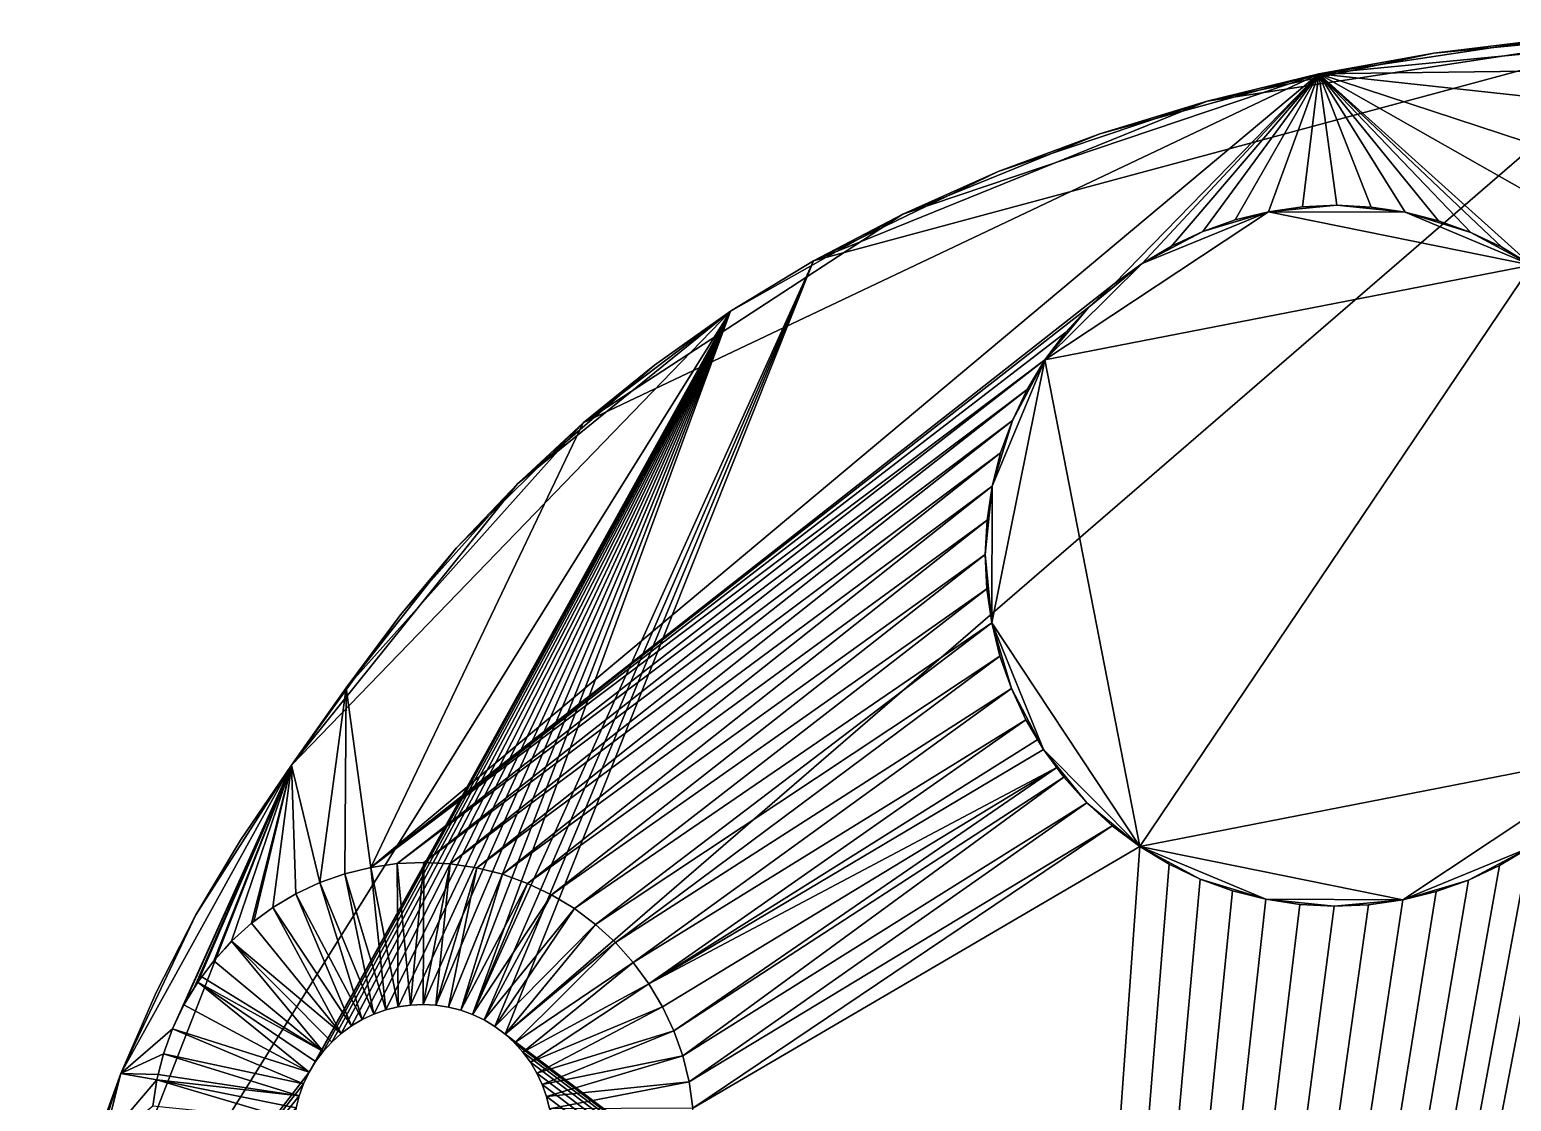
# Model space of a CAD drawing. Extents: x -90 to 90, y -51 to 49.
# Drawn here: x 2.58 to 20.13, y 36.53 to 49.22 of the extents above; entities that cross this region are included whole.
import ezdxf

# ---------------------------------------------------------------- set-up
doc = ezdxf.new("R2010")
doc.units = 0

msp = doc.modelspace()

# ---------------------------------------------------------------- linework, layer by layer
for points in [[(21.964, 49.2, 2), (11.864, 46.481, 2), (8.214, 37.324, 2)], [(21.964, 49.2, 2), (8.214, 37.324, 2), (69.427, -8.961, 2)], [(21.964, 49.2, 2), (16.529, 48.37, 2), (11.864, 46.481, 2)], [(21.964, 49.2, 2), (19.212, 48.941, 2), (16.529, 48.37, 2)], [(17.852, 48.694, 0), (20.596, 49.11, 0), (23.238, 49.218, 0)], [(17.852, 48.694, 0), (23.238, 49.218, 0), (26.754, 48.81, 0)], [(21.964, 49.2, 2), (20.596, 49.11, 2), (19.212, 48.941, 2)], [(17.852, 48.694, 0), (19.212, 48.941, 0), (20.596, 49.11, 0)], [(19.212, 48.941, 0), (19.212, 48.941, 2), (20.596, 49.11, 2)], [(19.212, 48.941, 0), (20.596, 49.11, 2), (20.596, 49.11, 0)], [(19.212, 48.941, 2), (17.852, 48.694, 2), (16.529, 48.37, 2)], [(17.852, 48.694, 0), (17.852, 48.694, 2), (19.212, 48.941, 2)], [(17.852, 48.694, 0), (19.212, 48.941, 2), (19.212, 48.941, 0)], [(17.852, 48.694, 0), (26.754, 48.81, 0), (31.527, 47.21, 0)], [(6.624, 39.299, 0), (9.14, 44.561, 0), (17.852, 48.694, 0)], [(15.428, 46.207, 0), (6.624, 39.299, 0), (17.852, 48.694, 0)], [(9.14, 44.561, 0), (12.923, 47.035, 0), (17.852, 48.694, 0)], [(12.923, 47.035, 0), (15.256, 47.983, 0), (17.852, 48.694, 0)], [(15.256, 47.983, 0), (16.529, 48.37, 0), (17.852, 48.694, 0)], [(15.756, 46.448, 0), (15.428, 46.207, 0), (17.852, 48.694, 0)], [(16.106, 46.656, 0), (15.756, 46.448, 0), (17.852, 48.694, 0)], [(16.475, 46.829, 0), (16.106, 46.656, 0), (17.852, 48.694, 0)], [(16.859, 46.965, 0), (16.475, 46.829, 0), (17.852, 48.694, 0)], [(16.529, 48.37, 0), (16.529, 48.37, 2), (17.852, 48.694, 2)], [(16.529, 48.37, 0), (17.852, 48.694, 2), (17.852, 48.694, 0)], [(17.255, 47.062, 0), (16.859, 46.965, 0), (17.852, 48.694, 0)], [(17.658, 47.12, 0), (17.255, 47.062, 0), (17.852, 48.694, 0)], [(18.065, 47.139, 0), (17.658, 47.12, 0), (17.852, 48.694, 0)], [(17.852, 48.694, 0), (31.527, 47.21, 0), (41.647, 40.879, 0)], [(17.852, 48.694, 0), (41.647, 40.879, 0), (54.503, 27.905, 0)], [(18.471, 47.117, 0), (18.065, 47.139, 0), (17.852, 48.694, 0)], [(18.874, 47.056, 0), (18.471, 47.117, 0), (17.852, 48.694, 0)], [(19.269, 46.956, 0), (18.874, 47.056, 0), (17.852, 48.694, 0)], [(19.652, 46.817, 0), (19.269, 46.956, 0), (17.852, 48.694, 0)], [(20.019, 46.641, 0), (19.652, 46.817, 0), (17.852, 48.694, 0)], [(20.368, 46.431, 0), (20.019, 46.641, 0), (17.852, 48.694, 0)], [(20.368, 46.431, 0), (17.852, 48.694, 0), (54.503, 27.905, 0)], [(16.529, 48.37, 2), (14.054, 47.537, 2), (11.864, 46.481, 2)], [(16.529, 48.37, 2), (15.256, 47.983, 2), (14.054, 47.537, 2)], [(15.256, 47.983, 0), (15.256, 47.983, 2), (16.529, 48.37, 2)], [(15.256, 47.983, 0), (16.529, 48.37, 2), (16.529, 48.37, 0)], [(12.923, 47.035, 0), (14.054, 47.537, 0), (15.256, 47.983, 0)], [(14.054, 47.537, 0), (14.054, 47.537, 2), (15.256, 47.983, 2)], [(14.054, 47.537, 0), (15.256, 47.983, 2), (15.256, 47.983, 0)], [(14.054, 47.537, 2), (12.923, 47.035, 2), (11.864, 46.481, 2)], [(12.923, 47.035, 0), (12.923, 47.035, 2), (14.054, 47.537, 2)], [(12.923, 47.035, 0), (14.054, 47.537, 2), (14.054, 47.537, 0)], [(9.14, 44.561, 0), (10.883, 45.886, 0), (12.923, 47.035, 0)], [(10.883, 45.886, 0), (11.864, 46.481, 0), (12.923, 47.035, 0)], [(11.864, 46.481, 0), (11.864, 46.481, 2), (12.923, 47.035, 2)], [(11.864, 46.481, 0), (12.923, 47.035, 2), (12.923, 47.035, 0)], [(14.607, 45.307, 0.2), (15.756, 46.448, 0.2), (17.255, 47.062, 0.2)], [(14.607, 45.307, 0.2), (17.255, 47.062, 0.2), (20.368, 46.431, 0.2)], [(15.756, 46.448, 0.2), (16.475, 46.829, 0.2), (17.255, 47.062, 0.2)], [(16.475, 46.829, 0.2), (16.859, 46.965, 0.2), (17.255, 47.062, 0.2)], [(17.255, 47.062, 0), (17.255, 47.062, 0.2), (16.859, 46.965, 0.2)], [(17.255, 47.062, 0), (16.859, 46.965, 0.2), (16.859, 46.965, 0)], [(17.255, 47.062, 0.2), (17.658, 47.12, 0.2), (18.065, 47.139, 0.2)], [(17.255, 47.062, 0.2), (18.065, 47.139, 0.2), (18.874, 47.056, 0.2)], [(17.658, 47.12, 0), (17.658, 47.12, 0.2), (17.255, 47.062, 0.2)], [(17.658, 47.12, 0), (17.255, 47.062, 0.2), (17.255, 47.062, 0)], [(17.255, 47.062, 0.2), (18.874, 47.056, 0.2), (20.368, 46.431, 0.2)], [(18.065, 47.139, 0), (18.065, 47.139, 0.2), (17.658, 47.12, 0.2)], [(18.065, 47.139, 0), (17.658, 47.12, 0.2), (17.658, 47.12, 0)], [(18.471, 47.117, 0), (18.471, 47.117, 0.2), (18.065, 47.139, 0.2)], [(18.471, 47.117, 0), (18.065, 47.139, 0.2), (18.065, 47.139, 0)], [(18.065, 47.139, 0.2), (18.471, 47.117, 0.2), (18.874, 47.056, 0.2)], [(18.874, 47.056, 0), (18.874, 47.056, 0.2), (18.471, 47.117, 0.2)], [(18.874, 47.056, 0), (18.471, 47.117, 0.2), (18.471, 47.117, 0)], [(19.269, 46.956, 0), (19.269, 46.956, 0.2), (18.874, 47.056, 0.2)], [(19.269, 46.956, 0), (18.874, 47.056, 0.2), (18.874, 47.056, 0)], [(18.874, 47.056, 0.2), (19.269, 46.956, 0.2), (19.652, 46.817, 0.2)], [(18.874, 47.056, 0.2), (19.652, 46.817, 0.2), (20.368, 46.431, 0.2)], [(16.859, 46.965, 0), (16.859, 46.965, 0.2), (16.475, 46.829, 0.2)], [(16.859, 46.965, 0), (16.475, 46.829, 0.2), (16.475, 46.829, 0)], [(19.652, 46.817, 0), (19.652, 46.817, 0.2), (19.269, 46.956, 0.2)], [(19.652, 46.817, 0), (19.269, 46.956, 0.2), (19.269, 46.956, 0)], [(15.756, 46.448, 0.2), (16.106, 46.656, 0.2), (16.475, 46.829, 0.2)], [(16.475, 46.829, 0), (16.475, 46.829, 0.2), (16.106, 46.656, 0.2)], [(16.475, 46.829, 0), (16.106, 46.656, 0.2), (16.106, 46.656, 0)], [(20.019, 46.641, 0), (20.019, 46.641, 0.2), (19.652, 46.817, 0.2)], [(20.019, 46.641, 0), (19.652, 46.817, 0.2), (19.652, 46.817, 0)], [(19.652, 46.817, 0.2), (20.019, 46.641, 0.2), (20.368, 46.431, 0.2)], [(16.106, 46.656, 0), (16.106, 46.656, 0.2), (15.756, 46.448, 0.2)], [(16.106, 46.656, 0), (15.756, 46.448, 0.2), (15.756, 46.448, 0)], [(20.368, 46.431, 0), (20.368, 46.431, 0.2), (20.019, 46.641, 0.2)], [(20.368, 46.431, 0), (20.019, 46.641, 0.2), (20.019, 46.641, 0)], [(11.864, 46.481, 2), (7.829, 37.557, 2), (7.965, 37.492, 2)], [(7.829, 37.557, 2), (11.864, 46.481, 2), (10.883, 45.886, 2)], [(11.864, 46.481, 2), (7.965, 37.492, 2), (8.093, 37.414, 2)], [(11.864, 46.481, 2), (8.093, 37.414, 2), (8.214, 37.324, 2)], [(10.883, 45.886, 0), (10.883, 45.886, 2), (11.864, 46.481, 2)], [(10.883, 45.886, 0), (11.864, 46.481, 2), (11.864, 46.481, 0)], [(14.607, 45.307, 0.2), (15.126, 45.934, 0.2), (15.756, 46.448, 0.2)], [(15.73, 39.547, 0.2), (14.607, 45.307, 0.2), (20.368, 46.431, 0.2)], [(15.126, 45.934, 0.2), (15.428, 46.207, 0.2), (15.756, 46.448, 0.2)], [(15.756, 46.448, 0), (15.756, 46.448, 0.2), (15.428, 46.207, 0.2)], [(15.756, 46.448, 0), (15.428, 46.207, 0.2), (15.428, 46.207, 0)], [(20.368, 46.431, 0.2), (21.491, 40.67, 0.2), (15.73, 39.547, 0.2)], [(15.428, 46.207, 0), (15.126, 45.934, 0), (6.624, 39.299, 0)], [(15.428, 46.207, 0), (15.428, 46.207, 0.2), (15.126, 45.934, 0.2)], [(15.428, 46.207, 0), (15.126, 45.934, 0.2), (15.126, 45.934, 0)], [(10.883, 45.886, 2), (5.684, 40.511, 2), (2.583, 32.573, 2)], [(10.883, 45.886, 2), (2.583, 32.573, 2), (5.892, 36.872, 2)], [(10.883, 45.886, 2), (8.36, 43.84, 2), (5.684, 40.511, 2)], [(10.883, 45.886, 2), (5.892, 36.872, 2), (5.97, 37, 2)], [(10.883, 45.886, 2), (5.97, 37, 2), (6.059, 37.12, 2)], [(6.059, 37.12, 2), (6.161, 37.231, 2), (10.883, 45.886, 2)], [(6.161, 37.231, 2), (6.272, 37.332, 2), (10.883, 45.886, 2)], [(6.272, 37.332, 2), (6.393, 37.421, 2), (10.883, 45.886, 2)], [(6.393, 37.421, 2), (6.522, 37.497, 2), (10.883, 45.886, 2)], [(6.522, 37.497, 2), (6.658, 37.561, 2), (10.883, 45.886, 2)], [(15.126, 45.934, 0), (14.851, 45.634, 0), (6.624, 39.299, 0)], [(6.658, 37.561, 2), (6.8, 37.611, 2), (10.883, 45.886, 2)], [(6.8, 37.611, 2), (6.946, 37.647, 2), (10.883, 45.886, 2)], [(6.946, 37.647, 2), (7.094, 37.669, 2), (10.883, 45.886, 2)], [(7.094, 37.669, 2), (7.244, 37.675, 2), (10.883, 45.886, 2)], [(7.244, 37.675, 2), (7.394, 37.667, 2), (10.883, 45.886, 2)], [(7.394, 37.667, 2), (7.543, 37.645, 2), (10.883, 45.886, 2)], [(7.543, 37.645, 2), (7.688, 37.608, 2), (10.883, 45.886, 2)], [(7.688, 37.608, 2), (7.829, 37.557, 2), (10.883, 45.886, 2)], [(10.883, 45.886, 2), (9.982, 45.246, 2), (8.36, 43.84, 2)], [(9.14, 44.561, 0), (9.982, 45.246, 0), (10.883, 45.886, 0)], [(9.982, 45.246, 0), (9.982, 45.246, 2), (10.883, 45.886, 2)], [(9.982, 45.246, 0), (10.883, 45.886, 2), (10.883, 45.886, 0)], [(14.607, 45.307, 0.2), (14.851, 45.634, 0.2), (15.126, 45.934, 0.2)], [(15.126, 45.934, 0), (15.126, 45.934, 0.2), (14.851, 45.634, 0.2)], [(15.126, 45.934, 0), (14.851, 45.634, 0.2), (14.851, 45.634, 0)], [(14.851, 45.634, 0), (14.607, 45.307, 0), (6.624, 39.299, 0)], [(14.851, 45.634, 0), (14.851, 45.634, 0.2), (14.607, 45.307, 0.2)], [(14.851, 45.634, 0), (14.607, 45.307, 0.2), (14.607, 45.307, 0)], [(14.607, 45.307, 0), (6.936, 39.344, 0), (6.624, 39.299, 0)], [(14.607, 45.307, 0), (14.396, 44.959, 0), (6.936, 39.344, 0)], [(13.976, 42.194, 0.2), (13.982, 43.814, 0.2), (14.607, 45.307, 0.2)], [(15.73, 39.547, 0.2), (13.976, 42.194, 0.2), (14.607, 45.307, 0.2)], [(13.982, 43.814, 0.2), (14.221, 44.591, 0.2), (14.607, 45.307, 0.2)], [(14.221, 44.591, 0.2), (14.396, 44.959, 0.2), (14.607, 45.307, 0.2)], [(14.607, 45.307, 0), (14.607, 45.307, 0.2), (14.396, 44.959, 0.2)], [(14.607, 45.307, 0), (14.396, 44.959, 0.2), (14.396, 44.959, 0)], [(9.982, 45.246, 2), (9.14, 44.561, 2), (8.36, 43.84, 2)], [(9.14, 44.561, 0), (9.14, 44.561, 2), (9.982, 45.246, 2)], [(9.14, 44.561, 0), (9.982, 45.246, 2), (9.982, 45.246, 0)], [(14.396, 44.959, 0), (7.251, 39.358, 0), (6.936, 39.344, 0)], [(14.396, 44.959, 0), (14.221, 44.591, 0), (7.251, 39.358, 0)], [(14.396, 44.959, 0), (14.396, 44.959, 0.2), (14.221, 44.591, 0.2)], [(14.396, 44.959, 0), (14.221, 44.591, 0.2), (14.221, 44.591, 0)], [(14.221, 44.591, 0), (7.565, 39.342, 0), (7.251, 39.358, 0)], [(14.221, 44.591, 0), (14.082, 44.208, 0), (7.565, 39.342, 0)], [(13.982, 43.814, 0.2), (14.082, 44.208, 0.2), (14.221, 44.591, 0.2)], [(14.221, 44.591, 0), (14.221, 44.591, 0.2), (14.082, 44.208, 0.2)], [(14.221, 44.591, 0), (14.082, 44.208, 0.2), (14.082, 44.208, 0)], [(6.332, 41.424, 0), (7.64, 43.083, 0), (9.14, 44.561, 0)], [(6.624, 39.299, 0), (6.332, 41.424, 0), (9.14, 44.561, 0)], [(7.64, 43.083, 0), (8.36, 43.84, 0), (9.14, 44.561, 0)], [(8.36, 43.84, 0), (8.36, 43.84, 2), (9.14, 44.561, 2)], [(8.36, 43.84, 0), (9.14, 44.561, 2), (9.14, 44.561, 0)], [(14.082, 44.208, 0), (7.877, 39.294, 0), (7.565, 39.342, 0)], [(14.082, 44.208, 0), (13.982, 43.814, 0), (7.877, 39.294, 0)], [(14.082, 44.208, 0), (14.082, 44.208, 0.2), (13.982, 43.814, 0.2)], [(14.082, 44.208, 0), (13.982, 43.814, 0.2), (13.982, 43.814, 0)], [(8.36, 43.84, 2), (6.974, 42.289, 2), (5.684, 40.511, 2)], [(8.36, 43.84, 2), (7.64, 43.083, 2), (6.974, 42.289, 2)], [(7.64, 43.083, 0), (7.64, 43.083, 2), (8.36, 43.84, 2)], [(7.64, 43.083, 0), (8.36, 43.84, 2), (8.36, 43.84, 0)], [(13.982, 43.814, 0), (8.183, 39.217, 0), (7.877, 39.294, 0)], [(13.982, 43.814, 0), (13.921, 43.411, 0), (8.183, 39.217, 0)], [(13.899, 43.004, 0.2), (13.921, 43.411, 0.2), (13.982, 43.814, 0.2)], [(13.976, 42.194, 0.2), (13.899, 43.004, 0.2), (13.982, 43.814, 0.2)], [(13.982, 43.814, 0), (13.982, 43.814, 0.2), (13.921, 43.411, 0.2)], [(13.982, 43.814, 0), (13.921, 43.411, 0.2), (13.921, 43.411, 0)], [(13.921, 43.411, 0), (8.479, 39.109, 0), (8.183, 39.217, 0)], [(13.921, 43.411, 0), (13.899, 43.004, 0), (8.479, 39.109, 0)], [(13.921, 43.411, 0.2), (13.899, 43.004, 0.2), (13.899, 43.004, 0)], [(13.921, 43.411, 0.2), (13.899, 43.004, 0), (13.921, 43.411, 0)], [(6.332, 41.424, 0), (6.974, 42.289, 0), (7.64, 43.083, 0)], [(6.974, 42.289, 0), (6.974, 42.289, 2), (7.64, 43.083, 2)], [(6.974, 42.289, 0), (7.64, 43.083, 2), (7.64, 43.083, 0)], [(13.899, 43.004, 0), (8.764, 38.973, 0), (8.479, 39.109, 0)], [(13.899, 43.004, 0), (13.917, 42.598, 0), (8.764, 38.973, 0)], [(13.899, 43.004, 0), (13.899, 43.004, 0.2), (13.917, 42.598, 0.2)], [(13.899, 43.004, 0), (13.917, 42.598, 0.2), (13.917, 42.598, 0)], [(13.976, 42.194, 0.2), (13.917, 42.598, 0.2), (13.899, 43.004, 0.2)], [(13.917, 42.598, 0), (9.034, 38.81, 0), (8.764, 38.973, 0)], [(13.917, 42.598, 0), (13.976, 42.194, 0), (9.034, 38.81, 0)], [(13.917, 42.598, 0), (13.917, 42.598, 0.2), (13.976, 42.194, 0.2)], [(13.917, 42.598, 0), (13.976, 42.194, 0.2), (13.976, 42.194, 0)], [(6.974, 42.289, 2), (6.332, 41.424, 2), (5.684, 40.511, 2)], [(6.332, 41.424, 0), (6.332, 41.424, 2), (6.974, 42.289, 2)], [(6.332, 41.424, 0), (6.974, 42.289, 2), (6.974, 42.289, 0)], [(13.976, 42.194, 0), (9.286, 38.621, 0), (9.034, 38.81, 0)], [(13.976, 42.194, 0), (14.073, 41.799, 0), (9.286, 38.621, 0)], [(12.822, -0.992, 0), (22.016, 41.769, 0), (22.116, 42.164, 0)], [(54.503, 27.905, 0), (12.822, -0.992, 0), (22.116, 42.164, 0)], [(13.976, 42.194, 0), (13.976, 42.194, 0.2), (14.073, 41.799, 0.2)], [(13.976, 42.194, 0), (14.073, 41.799, 0.2), (14.073, 41.799, 0)], [(14.209, 41.415, 0.2), (14.073, 41.799, 0.2), (13.976, 42.194, 0.2)], [(14.59, 40.696, 0.2), (14.209, 41.415, 0.2), (13.976, 42.194, 0.2)], [(15.73, 39.547, 0.2), (14.59, 40.696, 0.2), (13.976, 42.194, 0.2)], [(14.073, 41.799, 0), (9.519, 38.409, 0), (9.286, 38.621, 0)], [(14.073, 41.799, 0), (14.209, 41.415, 0), (9.519, 38.409, 0)], [(12.822, -0.992, 0), (21.877, 41.386, 0), (22.016, 41.769, 0)], [(14.073, 41.799, 0), (14.073, 41.799, 0.2), (14.209, 41.415, 0.2)], [(14.073, 41.799, 0), (14.209, 41.415, 0.2), (14.209, 41.415, 0)], [(6.02, 39.118, 0), (5.684, 40.511, 0), (6.332, 41.424, 0)], [(5.684, 40.511, 0), (5.684, 40.511, 2), (6.332, 41.424, 2)], [(5.684, 40.511, 0), (6.332, 41.424, 2), (6.332, 41.424, 0)], [(6.317, 39.224, 0), (6.02, 39.118, 0), (6.332, 41.424, 0)], [(6.624, 39.299, 0), (6.317, 39.224, 0), (6.332, 41.424, 0)], [(14.209, 41.415, 0), (9.73, 38.174, 0), (9.519, 38.409, 0)], [(14.209, 41.415, 0), (14.382, 41.046, 0), (9.73, 38.174, 0)], [(14.209, 41.415, 0), (14.209, 41.415, 0.2), (14.382, 41.046, 0.2)], [(14.209, 41.415, 0), (14.382, 41.046, 0.2), (14.382, 41.046, 0)], [(14.59, 40.696, 0.2), (14.382, 41.046, 0.2), (14.209, 41.415, 0.2)], [(12.822, -0.992, 0), (21.702, 41.019, 0), (21.877, 41.386, 0)], [(14.382, 41.046, 0), (9.917, 37.92, 0), (9.73, 38.174, 0)], [(14.382, 41.046, 0), (14.521, 40.812, 0), (9.917, 37.92, 0)], [(12.822, -0.992, 0), (21.491, 40.67, 0), (21.702, 41.019, 0)], [(14.382, 41.046, 0), (14.382, 41.046, 0.2), (14.59, 40.696, 0.2)], [(14.59, 40.696, 0.2), (14.521, 40.812, 0), (14.382, 41.046, 0)], [(9.917, 37.92, 0), (14.521, 40.812, 0), (14.59, 40.696)], [(14.59, 40.696, 0.2), (14.59, 40.696), (14.521, 40.812, 0)], [(9.917, 37.92, 0), (14.59, 40.696), (14.747, 40.482, 0)], [(12.822, -0.992, 0), (21.247, 40.344, 0), (21.491, 40.67, 0)], [(14.59, 40.696), (14.59, 40.696, 0.2), (14.831, 40.368, 0.2)], [(14.831, 40.368, 0.2), (14.747, 40.482, 0), (14.59, 40.696)], [(15.103, 40.065, 0.2), (14.831, 40.368, 0.2), (14.59, 40.696, 0.2)], [(15.73, 39.547, 0.2), (15.103, 40.065, 0.2), (14.59, 40.696, 0.2)], [(21.491, 40.67, 0.2), (18.843, 38.915, 0.2), (15.73, 39.547, 0.2)], [(21.491, 40.67, 0.2), (20.342, 39.529, 0.2), (18.843, 38.915, 0.2)], [(5.684, 40.511, 2), (3.664, 36.857, 2), (2.583, 32.573, 2)], [(3.664, 36.857, 0), (4.553, 38.737, 0), (5.684, 40.511, 0)], [(4.275, 37.386, 0), (3.664, 36.857, 0), (5.684, 40.511, 0)], [(5.684, 40.511, 2), (4.553, 38.737, 2), (3.664, 36.857, 2)], [(4.411, 37.671, 0), (4.275, 37.386, 0), (5.684, 40.511, 0)], [(4.533, 37.873, 0), (4.411, 37.671, 0), (5.684, 40.511, 0)], [(4.574, 37.941, 0), (4.533, 37.873, 0), (5.684, 40.511, 0)], [(4.553, 38.737, 0), (5.08, 39.622, 0), (5.684, 40.511, 0)], [(5.684, 40.511, 2), (5.08, 39.622, 2), (4.553, 38.737, 2)], [(5.684, 40.511, 0), (4.763, 38.193, 0), (4.574, 37.941, 0)], [(5.684, 40.511, 0), (4.975, 38.426, 0), (4.763, 38.193, 0)], [(5.684, 40.511, 0), (5.21, 38.637, 0), (4.975, 38.426, 0)], [(5.08, 39.622, 0), (5.08, 39.622, 2), (5.684, 40.511, 2)], [(5.08, 39.622, 0), (5.684, 40.511, 2), (5.684, 40.511, 0)], [(5.684, 40.511, 0), (5.239, 38.658, 0), (5.21, 38.637, 0)], [(5.684, 40.511, 0), (5.464, 38.824, 0), (5.239, 38.658, 0)], [(5.684, 40.511, 0), (5.735, 38.985, 0), (5.464, 38.824, 0)], [(5.684, 40.511, 0), (6.02, 39.118, 0), (5.735, 38.985, 0)], [(14.747, 40.482, 0), (10.078, 37.649, 0), (9.917, 37.92, 0)], [(10.212, 37.364, 0), (10.078, 37.649, 0), (14.747, 40.482, 0)], [(10.212, 37.364, 0), (14.747, 40.482, 0), (14.831, 40.368, 0)], [(10.317, 37.066, 0), (10.212, 37.364, 0), (14.831, 40.368, 0)], [(10.317, 37.066, 0), (14.831, 40.368, 0), (15.103, 40.065, 0)], [(14.831, 40.368, 0.2), (14.831, 40.368, 0), (14.747, 40.482, 0)], [(14.831, 40.368, 0.2), (15.103, 40.065, 0.2), (15.103, 40.065, 0)], [(14.831, 40.368, 0.2), (15.103, 40.065, 0), (14.831, 40.368, 0)], [(12.822, -0.992, 0), (20.972, 40.043, 0), (21.247, 40.344, 0)], [(10.392, 36.76, 0), (10.317, 37.066, 0), (15.103, 40.065, 0)], [(10.392, 36.76, 0), (15.103, 40.065, 0), (15.404, 39.791, 0)], [(12.822, -0.992, 0), (20.67, 39.771, 0), (20.972, 40.043, 0)], [(15.103, 40.065, 0), (15.103, 40.065, 0.2), (15.404, 39.791, 0.2)], [(15.103, 40.065, 0), (15.404, 39.791, 0.2), (15.404, 39.791, 0)], [(15.73, 39.547, 0.2), (15.404, 39.791, 0.2), (15.103, 40.065, 0.2)], [(10.437, 36.448, 0), (10.392, 36.76, 0), (15.404, 39.791, 0)], [(10.437, 36.448, 0), (15.404, 39.791, 0), (15.73, 39.547, 0)], [(12.822, -0.992, 0), (20.342, 39.529, 0), (20.67, 39.771, 0)], [(15.404, 39.791, 0), (15.404, 39.791, 0.2), (15.73, 39.547, 0.2)], [(15.404, 39.791, 0), (15.73, 39.547, 0.2), (15.73, 39.547, 0)], [(4.553, 38.737, 0), (4.553, 38.737, 2), (5.08, 39.622, 2)], [(4.553, 38.737, 0), (5.08, 39.622, 2), (5.08, 39.622, 0)], [(12.822, -0.992, 0), (10.437, 36.448, 0), (15.73, 39.547, 0)], [(12.822, -0.992, 0), (15.73, 39.547, 0), (16.079, 39.336, 0)], [(12.822, -0.992, 0), (19.991, 39.321, 0), (20.342, 39.529, 0)], [(15.73, 39.547, 0), (15.73, 39.547, 0.2), (16.079, 39.336, 0.2)], [(15.73, 39.547, 0), (16.079, 39.336, 0.2), (16.079, 39.336, 0)], [(16.446, 39.161, 0.2), (16.079, 39.336, 0.2), (15.73, 39.547, 0.2)], [(17.224, 38.922, 0.2), (16.446, 39.161, 0.2), (15.73, 39.547, 0.2)], [(18.843, 38.915, 0.2), (17.224, 38.922, 0.2), (15.73, 39.547, 0.2)], [(20.342, 39.529, 0.2), (19.623, 39.149, 0.2), (18.843, 38.915, 0.2)], [(20.342, 39.529, 0.2), (19.991, 39.321, 0.2), (19.623, 39.149, 0.2)], [(19.991, 39.321, 0.2), (20.342, 39.529, 0.2), (20.342, 39.529, 0)], [(19.991, 39.321, 0.2), (20.342, 39.529, 0), (19.991, 39.321, 0)], [(6.936, 39.344, 0), (6.946, 37.647, 1.2), (6.624, 39.299, 0)], [(7.251, 39.358, 0), (7.094, 37.669, 1.2), (6.936, 39.344, 0)], [(6.936, 39.344, 0), (7.094, 37.669, 1.2), (6.946, 37.647, 1.2)], [(7.251, 39.358, 0), (7.244, 37.675, 1.2), (7.094, 37.669, 1.2)], [(7.565, 39.342, 0), (7.244, 37.675, 1.2), (7.251, 39.358, 0)], [(7.565, 39.342, 0), (7.394, 37.667, 1.2), (7.244, 37.675, 1.2)], [(7.877, 39.294, 0), (7.394, 37.667, 1.2), (7.565, 39.342, 0)], [(12.822, -0.992, 0), (16.079, 39.336, 0), (16.446, 39.161, 0)], [(12.822, -0.992, 0), (19.623, 39.149, 0), (19.991, 39.321, 0)], [(16.079, 39.336, 0), (16.079, 39.336, 0.2), (16.446, 39.161, 0.2)], [(16.079, 39.336, 0), (16.446, 39.161, 0.2), (16.446, 39.161, 0)], [(19.623, 39.149, 0.2), (19.991, 39.321, 0.2), (19.991, 39.321, 0)], [(19.623, 39.149, 0.2), (19.991, 39.321, 0), (19.623, 39.149, 0)], [(6.317, 39.224, 0), (6.658, 37.561, 1.2), (6.02, 39.118, 0)], [(6.624, 39.299, 0), (6.8, 37.611, 1.2), (6.317, 39.224, 0)], [(6.317, 39.224, 0), (6.8, 37.611, 1.2), (6.658, 37.561, 1.2)], [(6.624, 39.299, 0), (6.946, 37.647, 1.2), (6.8, 37.611, 1.2)], [(7.877, 39.294, 0), (7.543, 37.645, 1.2), (7.394, 37.667, 1.2)], [(8.183, 39.217, 0), (7.543, 37.645, 1.2), (7.877, 39.294, 0)], [(8.183, 39.217, 0), (7.688, 37.608, 1.2), (7.543, 37.645, 1.2)], [(8.479, 39.109, 0), (7.688, 37.608, 1.2), (8.183, 39.217, 0)], [(12.822, -0.992, 0), (16.446, 39.161, 0), (16.829, 39.022)], [(12.822, -0.992, 0), (19.239, 39.013, 0), (19.623, 39.149, 0)], [(16.446, 39.161, 0), (16.446, 39.161, 0.2), (16.829, 39.022, 0.2)], [(16.446, 39.161, 0), (16.829, 39.022, 0.2), (16.829, 39.022)], [(17.224, 38.922, 0.2), (16.829, 39.022, 0.2), (16.446, 39.161, 0.2)], [(19.623, 39.149, 0.2), (19.239, 39.013, 0.2), (18.843, 38.915, 0.2)], [(19.239, 39.013, 0.2), (19.623, 39.149, 0.2), (19.623, 39.149, 0)], [(19.239, 39.013, 0.2), (19.623, 39.149, 0), (19.239, 39.013, 0)], [(5.735, 38.985, 0), (6.393, 37.421, 1.2), (5.464, 38.824, 0)], [(6.02, 39.118, 0), (6.522, 37.497, 1.2), (5.735, 38.985, 0)], [(5.735, 38.985, 0), (6.522, 37.497, 1.2), (6.393, 37.421, 1.2)], [(6.02, 39.118, 0), (6.658, 37.561, 1.2), (6.522, 37.497, 1.2)], [(8.479, 39.109, 0), (7.829, 37.557, 1.2), (7.688, 37.608, 1.2)], [(8.764, 38.973, 0), (7.829, 37.557, 1.2), (8.479, 39.109, 0)], [(8.764, 38.973, 0), (7.965, 37.492, 1.2), (7.829, 37.557, 1.2)], [(9.034, 38.81, 0), (7.965, 37.492, 1.2), (8.764, 38.973, 0)], [(12.822, -0.992, 0), (16.829, 39.022), (17.224, 38.922, 0)], [(12.822, -0.992, 0), (18.843, 38.915, 0), (19.239, 39.013, 0)], [(16.829, 39.022), (16.829, 39.022, 0.2), (17.224, 38.922, 0.2)], [(16.829, 39.022), (17.224, 38.922, 0.2), (17.224, 38.922, 0)], [(18.843, 38.915, 0.2), (19.239, 39.013, 0.2), (19.239, 39.013, 0)], [(18.843, 38.915, 0.2), (19.239, 39.013, 0), (18.843, 38.915, 0)], [(5.21, 38.637, 0), (5.239, 38.658, 0), (5.464, 38.824, 0)], [(5.464, 38.824, 0), (6.272, 37.332, 1.2), (5.21, 38.637, 0)], [(5.464, 38.824, 0), (6.393, 37.421, 1.2), (6.272, 37.332, 1.2)], [(9.034, 38.81, 0), (8.093, 37.414, 1.2), (7.965, 37.492, 1.2)], [(9.286, 38.621, 0), (8.093, 37.414, 1.2), (9.034, 38.81, 0)], [(12.822, -0.992, 0), (17.224, 38.922, 0), (17.627, 38.86, 0)], [(12.822, -0.992, 0), (18.44, 38.857, 0), (18.843, 38.915, 0)], [(12.822, -0.992, 0), (17.627, 38.86, 0), (18.033, 38.839, 0)], [(12.822, -0.992, 0), (18.033, 38.839, 0), (18.44, 38.857, 0)], [(17.224, 38.922, 0), (17.224, 38.922, 0.2), (17.627, 38.86, 0.2)], [(17.224, 38.922, 0), (17.627, 38.86, 0.2), (17.627, 38.86, 0)], [(18.033, 38.839, 0.2), (17.627, 38.86, 0.2), (17.224, 38.922, 0.2)], [(18.843, 38.915, 0.2), (18.033, 38.839, 0.2), (17.224, 38.922, 0.2)], [(17.627, 38.86, 0), (17.627, 38.86, 0.2), (18.033, 38.839, 0.2)], [(17.627, 38.86, 0), (18.033, 38.839, 0.2), (18.033, 38.839, 0)], [(18.843, 38.915, 0.2), (18.44, 38.857, 0.2), (18.033, 38.839, 0.2)], [(18.033, 38.839, 0.2), (18.44, 38.857, 0.2), (18.44, 38.857, 0)], [(18.033, 38.839, 0.2), (18.44, 38.857, 0), (18.033, 38.839, 0)], [(18.44, 38.857, 0.2), (18.843, 38.915, 0.2), (18.843, 38.915, 0)], [(18.44, 38.857, 0.2), (18.843, 38.915, 0), (18.44, 38.857, 0)], [(3.664, 36.857, 0), (4.081, 37.817, 0), (4.553, 38.737, 0)], [(4.553, 38.737, 2), (4.081, 37.817, 2), (3.664, 36.857, 2)], [(4.081, 37.817, 0), (4.081, 37.817, 2), (4.553, 38.737, 2)], [(4.081, 37.817, 0), (4.553, 38.737, 2), (4.553, 38.737, 0)], [(6.272, 37.332, 1.2), (4.975, 38.426, 0), (5.21, 38.637, 0)], [(9.286, 38.621, 0), (8.214, 37.324, 1.2), (8.093, 37.414, 1.2)], [(8.214, 37.324, 1.2), (9.286, 38.621, 0), (9.519, 38.409, 0)], [(4.975, 38.426, 0), (4.893, 38.336, 0), (4.763, 38.193, 0)], [(4.763, 38.193, 0), (4.893, 38.336, 0), (4.975, 38.426, 0)], [(4.975, 38.426, 0), (6.059, 37.12, 1.2), (4.763, 38.193, 0)], [(4.975, 38.426, 0), (6.161, 37.231, 1.2), (6.059, 37.12, 1.2)], [(6.272, 37.332, 1.2), (6.161, 37.231, 1.2), (4.975, 38.426, 0)], [(8.214, 37.324, 1.2), (9.519, 38.409, 0), (8.324, 37.223, 1.2)], [(8.324, 37.223, 1.2), (9.519, 38.409, 0), (9.73, 38.174, 0)], [(4.763, 38.193, 0), (4.622, 38.004, 0), (4.574, 37.941, 0)], [(4.622, 38.004, 0), (4.763, 38.193, 0), (6.059, 37.12, 1.2)], [(8.324, 37.223, 1.2), (9.73, 38.174, 0), (8.425, 37.112, 1.2)], [(8.425, 37.112, 1.2), (9.73, 38.174, 0), (9.917, 37.92, 0)], [(4.411, 37.671, 0), (4.533, 37.873, 0), (4.574, 37.941, 0)], [(4.574, 37.941, 0), (5.892, 36.872, 1.2), (4.411, 37.671, 0)], [(6.059, 37.12, 1.2), (4.574, 37.941, 0), (4.622, 38.004, 0)], [(6.059, 37.12, 1.2), (5.97, 37, 1.2), (4.574, 37.941, 0)], [(4.574, 37.941, 0), (5.97, 37, 1.2), (5.892, 36.872, 1.2)], [(8.425, 37.112, 1.2), (9.917, 37.92, 0), (8.514, 36.991, 1.2)], [(8.514, 36.991, 1.2), (9.917, 37.92, 0), (10.078, 37.649, 0)], [(4.081, 37.817, 2), (4.081, 37.817, 0), (3.664, 36.857, 0)], [(4.081, 37.817, 2), (3.664, 36.857, 0), (3.664, 36.857, 2)], [(5.892, 36.872, 1.2), (4.275, 37.386, 0), (4.411, 37.671, 0)], [(6.522, 37.497, 1.2), (6.658, 37.561, 1.2), (6.658, 37.561, 2)], [(6.522, 37.497, 1.2), (6.658, 37.561, 2), (6.522, 37.497, 2)], [(6.658, 37.561, 1.2), (6.8, 37.611, 1.2), (6.8, 37.611, 2)], [(6.658, 37.561, 1.2), (6.8, 37.611, 2), (6.658, 37.561, 2)], [(6.8, 37.611, 1.2), (6.946, 37.647, 1.2), (6.946, 37.647, 2)], [(6.8, 37.611, 1.2), (6.946, 37.647, 2), (6.8, 37.611, 2)], [(6.946, 37.647, 1.2), (7.094, 37.669, 1.2), (7.094, 37.669, 2)], [(6.946, 37.647, 1.2), (7.094, 37.669, 2), (6.946, 37.647, 2)], [(7.094, 37.669, 1.2), (7.244, 37.675, 1.2), (7.244, 37.675, 2)], [(7.094, 37.669, 1.2), (7.244, 37.675, 2), (7.094, 37.669, 2)], [(7.244, 37.675, 2), (7.244, 37.675, 1.2), (7.394, 37.667, 1.2)], [(7.244, 37.675, 2), (7.394, 37.667, 1.2), (7.394, 37.667, 2)], [(7.394, 37.667, 2), (7.394, 37.667, 1.2), (7.543, 37.645, 1.2)], [(7.394, 37.667, 2), (7.543, 37.645, 1.2), (7.543, 37.645, 2)], [(7.543, 37.645, 2), (7.543, 37.645, 1.2), (7.688, 37.608, 1.2)], [(7.543, 37.645, 2), (7.688, 37.608, 1.2), (7.688, 37.608, 2)], [(7.688, 37.608, 2), (7.688, 37.608, 1.2), (7.829, 37.557, 1.2)], [(7.688, 37.608, 2), (7.829, 37.557, 1.2), (7.829, 37.557, 2)], [(7.829, 37.557, 2), (7.829, 37.557, 1.2), (7.965, 37.492, 1.2)], [(7.829, 37.557, 2), (7.965, 37.492, 1.2), (7.965, 37.492, 2)], [(8.514, 36.991, 1.2), (10.078, 37.649, 0), (8.591, 36.862, 1.2)], [(8.591, 36.862, 1.2), (10.078, 37.649, 0), (10.212, 37.364, 0)], [(4.275, 37.386, 0), (4.167, 37.09, 0), (3.664, 36.857, 0)], [(5.827, 36.736, 1.2), (4.167, 37.09, 0), (4.275, 37.386, 0)], [(5.892, 36.872, 1.2), (5.827, 36.736, 1.2), (4.275, 37.386, 0)], [(6.272, 37.332, 1.2), (6.393, 37.421, 1.2), (6.393, 37.421, 2)], [(6.272, 37.332, 1.2), (6.393, 37.421, 2), (6.272, 37.332, 2)], [(6.393, 37.421, 1.2), (6.522, 37.497, 1.2), (6.522, 37.497, 2)], [(6.393, 37.421, 1.2), (6.522, 37.497, 2), (6.393, 37.421, 2)], [(7.965, 37.492, 2), (7.965, 37.492, 1.2), (8.093, 37.414, 1.2)], [(7.965, 37.492, 2), (8.093, 37.414, 1.2), (8.093, 37.414, 2)], [(8.093, 37.414, 2), (8.093, 37.414, 1.2), (8.214, 37.324, 1.2)], [(8.093, 37.414, 2), (8.214, 37.324, 1.2), (8.214, 37.324, 2)], [(6.059, 37.12, 1.2), (6.161, 37.231, 1.2), (6.161, 37.231, 2)], [(6.059, 37.12, 1.2), (6.161, 37.231, 2), (6.059, 37.12, 2)], [(6.161, 37.231, 1.2), (6.272, 37.332, 1.2), (6.272, 37.332, 2)], [(6.161, 37.231, 1.2), (6.272, 37.332, 2), (6.161, 37.231, 2)], [(8.214, 37.324, 2), (8.324, 37.223, 2), (69.427, -8.961, 2)], [(8.214, 37.324, 2), (8.214, 37.324, 1.2), (8.324, 37.223, 1.2)], [(8.214, 37.324, 2), (8.324, 37.223, 1.2), (8.324, 37.223, 2)], [(8.324, 37.223, 2), (8.425, 37.112, 2), (69.427, -8.961, 2)], [(8.324, 37.223, 2), (8.324, 37.223, 1.2), (8.425, 37.112, 1.2)], [(8.324, 37.223, 2), (8.425, 37.112, 1.2), (8.425, 37.112, 2)], [(8.591, 36.862, 1.2), (10.212, 37.364, 0), (8.654, 36.726, 1.2)], [(8.654, 36.726, 1.2), (10.212, 37.364, 0), (10.317, 37.066, 0)], [(4.167, 37.09, 0), (4.105, 36.847, 0), (3.664, 36.857, 0)], [(4.105, 36.847, 0), (4.167, 37.09, 0), (5.776, 36.595, 1.2)], [(5.827, 36.736, 1.2), (5.776, 36.595, 1.2), (4.167, 37.09, 0)], [(5.97, 37, 1.2), (6.059, 37.12, 1.2), (6.059, 37.12, 2)], [(5.97, 37, 1.2), (6.059, 37.12, 2), (5.97, 37, 2)], [(8.425, 37.112, 2), (8.514, 36.991, 2), (69.427, -8.961, 2)], [(8.425, 37.112, 2), (8.425, 37.112, 1.2), (8.514, 36.991, 1.2)], [(8.425, 37.112, 2), (8.514, 36.991, 1.2), (8.514, 36.991, 2)], [(8.654, 36.726, 1.2), (10.317, 37.066, 0), (8.704, 36.584, 1.2)], [(8.704, 36.584, 1.2), (10.317, 37.066, 0), (10.392, 36.76, 0)], [(2.583, 32.573, 2), (5.827, 36.736, 2), (5.892, 36.872, 2)], [(3.664, 36.857, 2), (2.999, 34.816, 2), (2.583, 32.573, 2)], [(3.664, 36.857, 2), (3.301, 35.856, 2), (2.999, 34.816, 2)], [(3.301, 35.856, 0), (3.664, 36.857, 0), (4.09, 36.784, 0)], [(3.664, 36.857, 2), (3.664, 36.857, 0), (3.301, 35.856, 0)], [(3.664, 36.857, 2), (3.301, 35.856, 0), (3.301, 35.856, 2)], [(4.105, 36.847, 0), (4.09, 36.784, 0), (3.664, 36.857, 0)], [(5.827, 36.736, 1.2), (5.892, 36.872, 1.2), (5.892, 36.872, 2)], [(5.827, 36.736, 1.2), (5.892, 36.872, 2), (5.827, 36.736, 2)], [(5.892, 36.872, 1.2), (5.97, 37, 1.2), (5.97, 37, 2)], [(5.892, 36.872, 1.2), (5.97, 37, 2), (5.892, 36.872, 2)], [(8.514, 36.991, 2), (8.591, 36.862, 2), (69.427, -8.961, 2)], [(8.514, 36.991, 2), (8.514, 36.991, 1.2), (8.591, 36.862, 1.2)], [(8.514, 36.991, 2), (8.591, 36.862, 1.2), (8.591, 36.862, 2)], [(8.591, 36.862, 2), (8.654, 36.726, 2), (69.427, -8.961, 2)], [(8.591, 36.862, 2), (8.591, 36.862, 1.2), (8.654, 36.726, 1.2)], [(8.591, 36.862, 2), (8.654, 36.726, 1.2), (8.654, 36.726, 2)], [(2.583, 32.573, 2), (5.776, 36.595, 2), (5.827, 36.736, 2)], [(3.301, 35.856, 0), (4.09, 36.784, 0), (4.042, 36.472, 0)], [(4.09, 36.784, 0), (5.716, 36.301, 1.2), (4.042, 36.472, 0)], [(5.776, 36.595, 1.2), (4.09, 36.784, 0), (4.105, 36.847, 0)], [(5.776, 36.595, 1.2), (5.739, 36.45, 1.2), (4.09, 36.784, 0)], [(4.09, 36.784, 0), (5.739, 36.45, 1.2), (5.716, 36.301, 1.2)], [(5.776, 36.595, 1.2), (5.827, 36.736, 1.2), (5.827, 36.736, 2)], [(5.776, 36.595, 1.2), (5.827, 36.736, 2), (5.776, 36.595, 2)], [(8.654, 36.726, 2), (8.704, 36.584, 2), (69.427, -8.961, 2)], [(8.654, 36.726, 2), (8.654, 36.726, 1.2), (8.704, 36.584, 1.2)], [(8.654, 36.726, 2), (8.704, 36.584, 1.2), (8.704, 36.584, 2)], [(8.704, 36.584, 1.2), (10.392, 36.76, 0), (8.74, 36.438, 1.2)], [(8.74, 36.438, 1.2), (10.392, 36.76, 0), (10.437, 36.448, 0)], [(2.583, 32.573, 2), (5.739, 36.45, 2), (5.776, 36.595, 2)], [(5.739, 36.45, 1.2), (5.776, 36.595, 1.2), (5.776, 36.595, 2)], [(5.739, 36.45, 1.2), (5.776, 36.595, 2), (5.739, 36.45, 2)], [(8.704, 36.584, 2), (8.74, 36.438, 2), (69.427, -8.961, 2)], [(8.704, 36.584, 2), (8.704, 36.584, 1.2), (8.74, 36.438, 1.2)], [(8.704, 36.584, 2), (8.74, 36.438, 1.2), (8.74, 36.438, 2)]]:
    msp.add_3dface(points)

doc.saveas('drawing.dxf')
